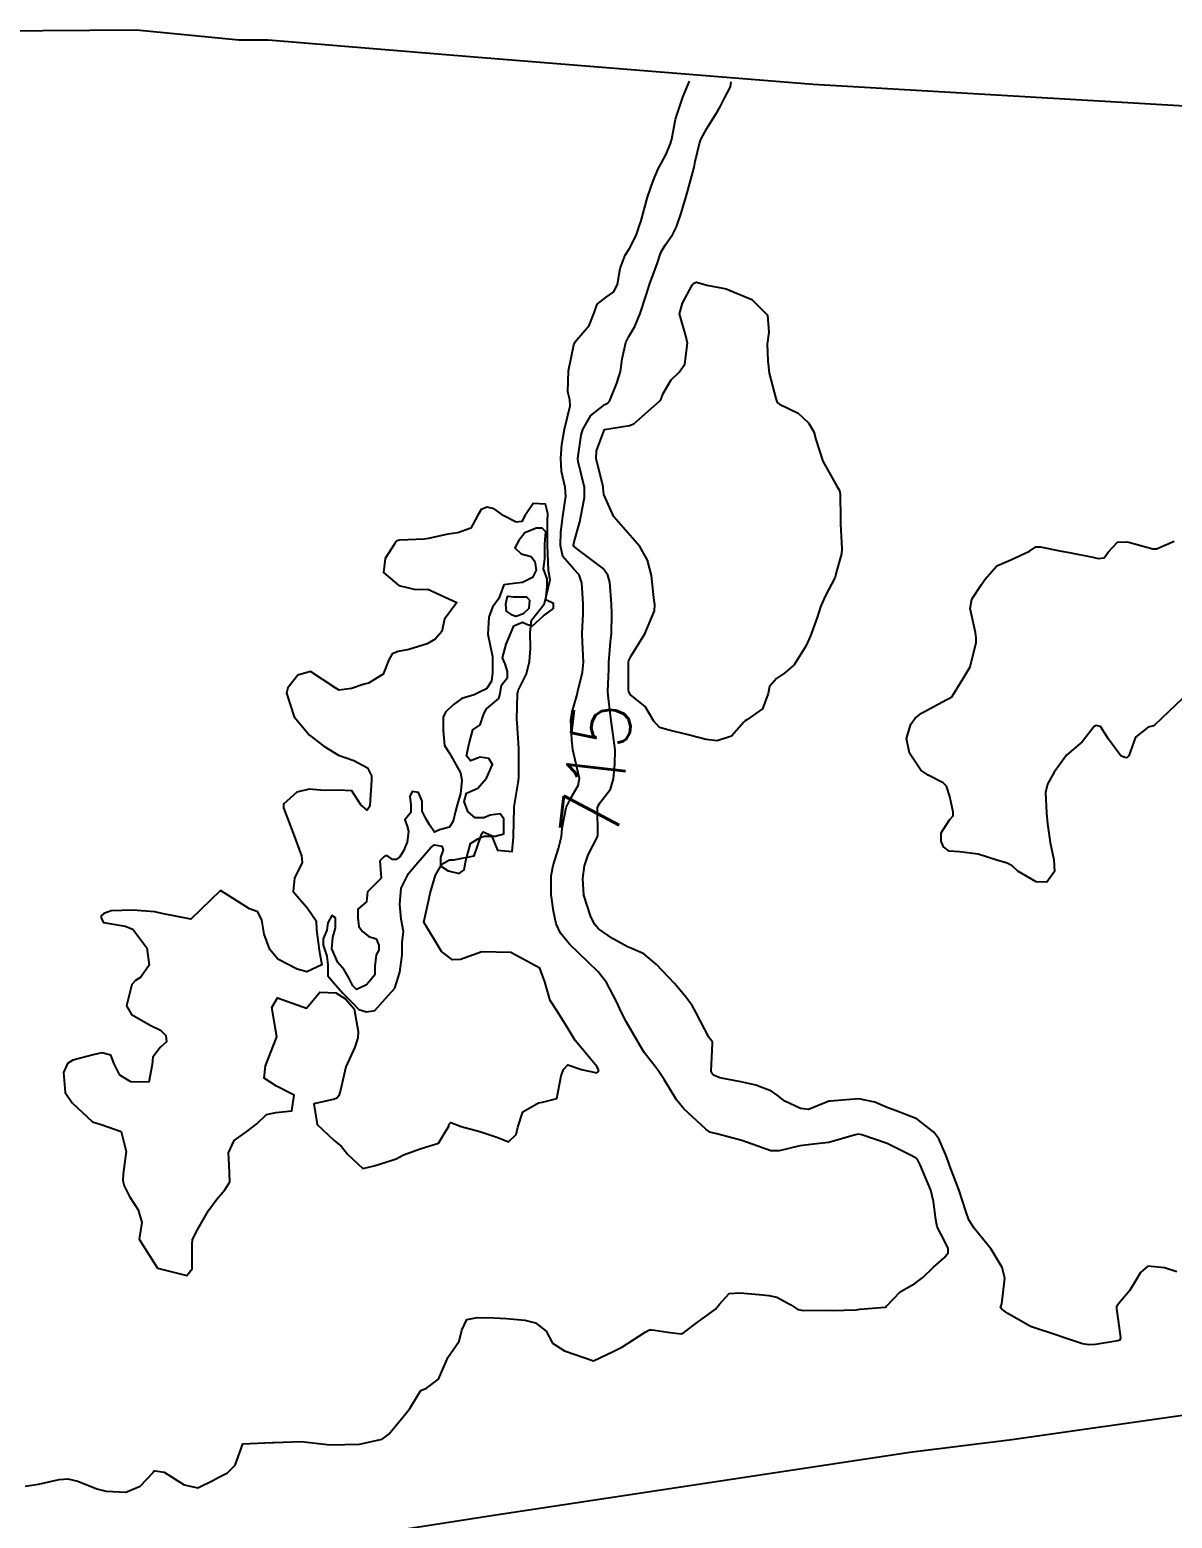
# Model space of a CAD drawing. Header units: metres. Extents: x 307586 to 320046, y 7427249 to 7434250.
# Drawn here: x 310964.7 to 311043.2, y 7432843.6 to 7432945.8 of the extents above; entities that cross this region are included whole.
import ezdxf
from ezdxf.enums import TextEntityAlignment as Align

# ---------------------------------------------------------------- set-up
doc = ezdxf.new("R2010")
doc.units = ezdxf.units.M
doc.header["$MEASUREMENT"] = 0
for name, color, linetype in [('Area', 45, 'Continuous'), ('Cotas', 45, 'Continuous'), ('Curvas de Nivel 1m', 11, 'Continuous'), ('Curvas de Nivel 5m', 15, 'Continuous'), ('Hidrografia', 140, 'Continuous'), ('Vias Primárias', 230, 'Continuous')]:
    doc.layers.add(name, color=color, linetype=linetype)
doc.styles.add('Style-STANDARD', font='STANDARD.shx')

msp = doc.modelspace()

# ---------------------------------------------------------------- linework, layer by layer
at = {"layer": 'Area'}
msp.add_polyline3d([(310962.37, 7432945.76, 714.2), (310972.02, 7432945.84, 713.91), (310979.06, 7432945.15, 737.12), (310981.08, 7432945.16, 713.82), (310995.21, 7432943.98, 714.11), (311018.51, 7432942.1, 715.55), (311046.4, 7432940.47, 720.03), (311050.57, 7432940.64, 716.56), (311051.94, 7432940.61, 716.23), (311065.48, 7432941.45, 717.92), (311078.04, 7432941.87, 715.5), (311088.78, 7432942.7, 715.43), (311100.33, 7432942.29, 715.27), (311110.41, 7432942.83, 716.7), (311125.47, 7432944.55, 735.49), (311133.17, 7432944.97, 714.98), (311138.34, 7432945.05, 717.55), (311149.25, 7432945.37, 717.48)], dxfattribs=at)
at = {"layer": 'Curvas de Nivel 1m', "flags": 128}
for points, elevation in [([(310964.38, 7432845.76), (310965.3, 7432845.89), (310966.72, 7432846.22), (310967.31, 7432846.26), (310968.01, 7432846.09), (310969.3, 7432845.57), (310969.95, 7432845.42), (310971.3, 7432845.34), (310972.29, 7432845.75), (310973.19, 7432846.73), (310973.25, 7432846.8), (310973.31, 7432846.81), (310973.93, 7432846.72), (310975.3, 7432845.84), (310976.24, 7432845.64), (310977.31, 7432846.16), (310977.64, 7432846.35), (310978.28, 7432846.67), (310978.8, 7432847.19), (310979.34, 7432848.66), (310981.34, 7432848.75), (310981.48, 7432848.76), (310983.34, 7432848.82), (310985.34, 7432848.59), (310987.34, 7432848.65), (310988.9, 7432848.99), (310989.35, 7432849.33), (310990.35, 7432850.53), (310990.8, 7432851.09), (310991.39, 7432852.08), (310991.56, 7432852.34), (310991.94, 7432852.5), (310992.78, 7432853.11), (310993.37, 7432854.49), (310993.38, 7432854.52), (310993.41, 7432854.61), (310994.19, 7432855.71), (310994.38, 7432856.48), (310994.72, 7432857.2), (310995.45, 7432857.35), (310996.57, 7432857.33), (310997.45, 7432857.27), (310998.7, 7432857.17), (310999.44, 7432856.98), (311000.16, 7432856.41), (311000.6, 7432855.58), (311001.42, 7432855.05), (311003.41, 7432854.37), (311004.77, 7432855), (311005.42, 7432855.34), (311006.96, 7432856.33), (311007.26, 7432856.49), (311007.44, 7432856.5), (311008.69, 7432856.31), (311009.43, 7432856.23), (311009.61, 7432856.3), (311010.64, 7432857.08), (311011.45, 7432857.67), (311011.79, 7432857.93), (311012.06, 7432858.26), (311012.74, 7432858.99), (311013.47, 7432859.04), (311014.79, 7432858.92), (311015.47, 7432858.86), (311016, 7432858.75), (311016.98, 7432858.21), (311017.46, 7432857.9), (311017.83, 7432857.82), (311019.46, 7432857.84), (311019.8, 7432857.83), (311021.46, 7432857.88), (311021.7, 7432857.91), (311023.46, 7432858.06), (311023.51, 7432858.08), (311023.55, 7432858.13), (311024.49, 7432859.11), (311025.48, 7432859.68), (311026.03, 7432860.1), (311026.77, 7432860.81), (311027.5, 7432861.44), (311027.78, 7432861.8), (311027.77, 7432862.08), (311027.52, 7432862.62), (311027.02, 7432863.58), (311026.94, 7432864.09), (311026.78, 7432865.33), (311026.59, 7432866.09), (311025.85, 7432867.84), (311025.72, 7432868.11), (311025.68, 7432868.2), (311025.58, 7432868.29), (311025.2, 7432868.5), (311023.59, 7432869.31), (311021.84, 7432869.91), (311021.6, 7432869.94), (311021.32, 7432869.87), (311019.59, 7432869.37), (311018.53, 7432869.26), (311017.59, 7432869.15), (311016.18, 7432868.81), (311015.59, 7432868.81), (311014.7, 7432869.13), (311013.6, 7432869.51), (311011.89, 7432869.98), (311011.6, 7432870.03), (311011.41, 7432870.08), (311011.14, 7432870.28), (311009.62, 7432871.69), (311009.12, 7432872.31), (311008.26, 7432873.7), (311007.87, 7432874.32), (311007.66, 7432874.59), (311006.9, 7432875.56), (311006.45, 7432876.34), (311005.69, 7432877.64), (311005.31, 7432878.35), (311005, 7432879.07), (311004.32, 7432880.36), (311003.73, 7432881.1), (311002.4, 7432882.38), (311001.76, 7432883.01), (311001.14, 7432883.77), (311000.86, 7432884.4), (311000.66, 7432885.28), (311000.5, 7432886.41), (311000.52, 7432887.7), (311000.65, 7432888.41), (311001.01, 7432889.57), (311001.21, 7432890.4), (311001.27, 7432890.98), (311001.54, 7432892.39), (311001.88, 7432893.09), (311002.37, 7432893.9), (311002.46, 7432894.38), (311002.03, 7432896.27), (311002, 7432896.39), (311001.92, 7432897.03), (311001.85, 7432898.39), (311001.95, 7432898.98), (311002.28, 7432900.07), (311002.35, 7432900.39), (311002.67, 7432901.69), (311002.74, 7432902.38), (311002.66, 7432903.73), (311002.65, 7432904.38), (311002.71, 7432905.7), (311002.7, 7432906.38), (311002.61, 7432907.83), (311002.43, 7432908.39), (311002.07, 7432908.78), (311001.31, 7432909.64), (311001.15, 7432910.4), (311001.18, 7432911.32), (311001.31, 7432912.4), (311001.52, 7432913.79), (311001.48, 7432914.4), (311001.23, 7432915.49), (311001.18, 7432916.4), (311001.24, 7432917.33), (311001.43, 7432918.4), (311001.81, 7432920), (311001.8, 7432920.4), (311001.66, 7432920.95), (311001.69, 7432922.4), (311002.06, 7432924.2), (311002.15, 7432924.39), (311002.25, 7432924.51), (311003.12, 7432925.52), (311003.46, 7432926.38), (311003.68, 7432926.98), (311004.29, 7432927.46), (311004.82, 7432927.84), (311005.07, 7432928.36), (311005.24, 7432929.44), (311005.6, 7432930.36), (311005.88, 7432930.8), (311006.34, 7432931.71), (311006.51, 7432932.19), (311006.56, 7432932.35), (311006.66, 7432932.65), (311007.12, 7432934.34), (311007.52, 7432935.47), (311007.88, 7432936.33), (311008.06, 7432936.66), (311008.41, 7432937.29), (311008.71, 7432938.02), (311008.79, 7432938.32), (311009.06, 7432939.69), (311009.25, 7432940.31), (311009.55, 7432941.22), (311010.01, 7432942.3)], 714), ([(311043.86, 7432899.89), (311041.94, 7432898.05), (311041.87, 7432898), (311041.52, 7432897.92), (311040.64, 7432897.23), (311040.19, 7432895.94), (311040.04, 7432895.81), (311039.91, 7432895.82), (311039.64, 7432895.94), (311038.8, 7432897.09), (311038.25, 7432897.96), (311037.94, 7432898.03), (311037.81, 7432897.96), (311036.99, 7432896.91), (311035.91, 7432895.99), (311035.06, 7432894.83), (311034.59, 7432894), (311034.46, 7432893.43), (311034.52, 7432892), (311034.59, 7432891.27), (311034.78, 7432890), (311035.04, 7432888.79), (311035.07, 7432888), (311034.55, 7432887.26), (311033.81, 7432887.29), (311032.56, 7432888.03), (311032.18, 7432888.39), (311031.83, 7432888.56), (311031.11, 7432888.77), (311029.83, 7432889.19), (311028.56, 7432889.35), (311027.84, 7432889.4), (311027.45, 7432889.7), (311027.3, 7432890.09), (311027.29, 7432890.65), (311027.86, 7432891.54), (311028.12, 7432891.82), (311028.12, 7432892.08), (311027.88, 7432893.15), (311027.66, 7432893.85), (311027.44, 7432894.09), (311026.4, 7432894.61), (311025.9, 7432894.97), (311025.11, 7432896.12), (311024.92, 7432897.13), (311025.21, 7432898.12), (311025.52, 7432898.54), (311025.95, 7432898.87), (311027.69, 7432899.82), (311027.96, 7432899.96), (311028.03, 7432900.01), (311028.07, 7432900.08), (311028.8, 7432901.26), (311029.29, 7432902.07), (311029.69, 7432903.74), (311029.71, 7432904.06), (311029.65, 7432904.43), (311029.29, 7432906.07), (311029.4, 7432906.71), (311030.06, 7432907.71), (311030.2, 7432907.92), (311030.29, 7432908.06), (311031.12, 7432909), (311032.08, 7432909.42), (311033.37, 7432910.02), (311033.79, 7432910.31), (311034.09, 7432910.31), (311035.56, 7432910), (311036.08, 7432909.91), (311037.71, 7432909.59), (311038.08, 7432909.5), (311038.49, 7432909.55), (311038.77, 7432909.95), (311039.41, 7432910.63), (311040.09, 7432910.65), (311041.83, 7432910.18), (311042.09, 7432910.17), (311043.3, 7432910.7)], 716)]:
    msp.add_lwpolyline(points, dxfattribs=dict(at, elevation=elevation))
for points, elevation in [([(311010.3, 7432928.43), (311010.5, 7432928.49), (311011.19, 7432928.29), (311012.3, 7432928.08), (311012.54, 7432928.03), (311014.29, 7432927.31), (311015.36, 7432926.24), (311015.45, 7432925.05), (311015.35, 7432924.24), (311015.4, 7432923.08), (311015.49, 7432922.24), (311015.94, 7432920.5), (311016.04, 7432920.23), (311016.2, 7432920.12), (311017.48, 7432919.5), (311018.19, 7432918.84), (311018.54, 7432918.2), (311018.69, 7432917.68), (311019.16, 7432916.19), (311020.14, 7432914.47), (311020.31, 7432914.18), (311020.37, 7432913.94), (311020.38, 7432912.18), (311020.39, 7432911.89), (311020.47, 7432910.18), (311020.44, 7432909.82), (311020.07, 7432908.45), (311020.02, 7432908.23), (311020, 7432908.18), (311019.32, 7432906.91), (311019.01, 7432906.19), (311018.77, 7432905.45), (311018.32, 7432904.2), (311018.23, 7432903.98), (311018.01, 7432903.49), (311017.19, 7432902.21), (311016.56, 7432901.64), (311015.98, 7432901.26), (311015.51, 7432900.7), (311015.42, 7432900.24), (311015.02, 7432899.17), (311013.94, 7432898.42), (311013.84, 7432898.36), (311013.74, 7432898.25), (311012.9, 7432897.29), (311011.92, 7432896.97), (311011.15, 7432897.06), (311009.93, 7432897.4), (311008.52, 7432897.73), (311007.94, 7432897.9), (311007.57, 7432898.33), (311006.96, 7432899.34), (311005.96, 7432900.14), (311005.85, 7432900.35), (311005.83, 7432900.48), (311005.82, 7432902.35), (311005.84, 7432902.5), (311006, 7432902.81), (311006.95, 7432904.34), (311007.61, 7432905.91), (311007.64, 7432906.33), (311007.57, 7432906.8), (311007.41, 7432908.33), (311007.13, 7432909.39), (311006.59, 7432910.34), (311006.09, 7432910.91), (311004.81, 7432912.36), (311004.13, 7432913.91), (311004.09, 7432914.37), (311004.08, 7432914.43), (311003.61, 7432916.38), (311003.63, 7432916.9), (311004.17, 7432918.37), (311005.9, 7432918.64), (311006.19, 7432918.76), (311007.95, 7432920.32), (311008.06, 7432920.47), (311008.21, 7432920.85), (311008.76, 7432921.78), (311009.29, 7432922.31), (311009.69, 7432922.86), (311009.88, 7432924.3), (311009.75, 7432924.81), (311009.33, 7432926.31), (311009.54, 7432927.05), (311010.19, 7432928.3), (311010.24, 7432928.36)], 716), ([(311000.29, 7432912.59), (311000.12, 7432913.23), (310999.27, 7432913.28), (310998.7, 7432912.43), (310998.49, 7432912.06), (310998.11, 7432912.01), (310997.26, 7432912.45), (310996.59, 7432912.93), (310996.12, 7432913.03), (310995.71, 7432912.88), (310995.48, 7432912.48), (310994.99, 7432911.59), (310994.09, 7432911.27), (310993.41, 7432911.18), (310992.09, 7432910.87), (310991.78, 7432910.83), (310990.09, 7432910.76), (310989.92, 7432910.71), (310989.77, 7432910.54), (310989.12, 7432909.5), (310988.99, 7432908.55), (310990.05, 7432907.65), (310991.19, 7432907.38), (310992.05, 7432907.4), (310994.03, 7432906.49), (310993.19, 7432905.33), (310993.01, 7432904.5), (310992.55, 7432903.96), (310992, 7432903.65), (310990.73, 7432903.26), (310990, 7432903.12), (310989.59, 7432902.95), (310989.35, 7432902.55), (310988.98, 7432901.55), (310987.97, 7432900.93), (310987.67, 7432900.87), (310986.8, 7432900.58), (310985.96, 7432900.45), (310985.73, 7432900.59), (310983.98, 7432901.75), (310983.1, 7432901.49), (310982.42, 7432900.63), (310982.33, 7432900.25), (310982.87, 7432898.62), (310983.92, 7432897.37), (310984.9, 7432896.6), (310985.91, 7432895.98), (310986.96, 7432895.63), (310987.9, 7432895.13), (310988.16, 7432894.56), (310988.16, 7432894.28), (310988.05, 7432892.56), (310988.02, 7432892.41), (310987.87, 7432892.22), (310987.44, 7432892.57), (310986.83, 7432893.53), (310985.88, 7432893.59), (310984.93, 7432893.56), (310983.88, 7432893.65), (310983.05, 7432893.45), (310982.13, 7432892.63), (310982.12, 7432892.38), (310982.79, 7432890.62), (310983.37, 7432889.07), (310983.4, 7432888.61), (310982.88, 7432887.54), (310982.78, 7432886.62), (310983.78, 7432885.47), (310984.37, 7432884.6), (310984.39, 7432883.98), (310984.58, 7432882.6), (310984.76, 7432881.58), (310983.73, 7432881.1), (310983.07, 7432881.28), (310981.74, 7432881.97), (310981.18, 7432882.64), (310980.8, 7432883.68), (310980.64, 7432884.65), (310980.36, 7432885.23), (310979.78, 7432885.44), (310977.79, 7432886.68), (310975.77, 7432884.71), (310973.78, 7432885.12), (310973.29, 7432885.22), (310971.78, 7432885.33), (310970.29, 7432885.29), (310969.78, 7432885.11), (310969.61, 7432884.95), (310969.6, 7432884.78), (310969.77, 7432884.49), (310971.25, 7432884.24), (310971.77, 7432884.04), (310972.75, 7432882.74), (310972.9, 7432881.57), (310972.33, 7432880.74), (310971.96, 7432880.51), (310971.72, 7432880.23), (310971.35, 7432878.76), (310971.69, 7432878.16), (310973.01, 7432877.41), (310973.68, 7432877.09), (310974.05, 7432876.73), (310974.1, 7432876.3), (310973.66, 7432875.91), (310973.15, 7432875.24), (310973.11, 7432874.74), (310972.87, 7432873.51), (310971.64, 7432873.55), (310970.89, 7432874), (310970.5, 7432874.77), (310970.26, 7432875.37), (310969.66, 7432875.53), (310969.05, 7432875.4), (310967.66, 7432875.03), (310967.29, 7432874.81), (310967.02, 7432874.18), (310967.13, 7432872.81), (310967.62, 7432872.11), (310969.01, 7432870.79), (310969.6, 7432870.61), (310970.98, 7432870.14), (310971.31, 7432868.75), (310971.11, 7432867.21), (310971.1, 7432866.76), (310971.18, 7432866.39), (310971.54, 7432865.66), (310972.15, 7432864.74), (310972.39, 7432863.88), (310972.22, 7432862.74), (310973.48, 7432860.73), (310975.48, 7432860.24), (310975.86, 7432860.7), (310975.85, 7432862.37), (310975.88, 7432862.7), (310976.24, 7432863.42), (310976.98, 7432864.69), (310977.54, 7432865.49), (310978.1, 7432866.12), (310978.44, 7432866.67), (310978.4, 7432867.84), (310978.34, 7432868.67), (310978.74, 7432869.52), (310979.6, 7432870.13), (310980.29, 7432870.65), (310980.96, 7432871.29), (310981.61, 7432871.43), (310982.69, 7432871.55), (310982.87, 7432872.62), (310981.64, 7432873.24), (310980.8, 7432873.8), (310980.89, 7432874.64), (310981.67, 7432876.63), (310981.32, 7432878.64), (310981.71, 7432879.32), (310983.7, 7432878.61), (310984.61, 7432879.7), (310985.71, 7432879.65), (310986.38, 7432879.25), (310986.97, 7432878.57), (310987.25, 7432877), (310987.22, 7432876.57), (310987.02, 7432875.92), (310986.41, 7432874.58), (310986.03, 7432872.97), (310985.92, 7432872.59), (310985.79, 7432872.43), (310985.63, 7432872.36), (310984.21, 7432872.02), (310984.44, 7432870.6), (310985.59, 7432869.54), (310986.1, 7432869.1), (310986.52, 7432868.58), (310987.57, 7432867.58), (310988.36, 7432867.76), (310989.58, 7432868.17), (310989.87, 7432868.25), (310990.37, 7432868.53), (310991.59, 7432868.95), (310992.77, 7432869.32), (310993.47, 7432870.49), (310993.49, 7432870.6), (310993.61, 7432870.74), (310994.32, 7432870.48), (310995.6, 7432870.14), (310996.85, 7432869.71), (310997.59, 7432869.41), (310998.11, 7432869.92), (310998.21, 7432870.43), (310998.56, 7432871.49), (310999.63, 7432872.09), (310999.91, 7432872.14), (311000.9, 7432872.4), (311001.2, 7432873.95), (311001.36, 7432874.39), (311001.66, 7432874.72), (311002.6, 7432874.38), (311003.65, 7432874.15), (311003.77, 7432874.26), (311003.75, 7432874.37), (311003.66, 7432874.58), (311002.15, 7432876.39), (311001.68, 7432877.19), (311000.93, 7432878.4), (311000.43, 7432879.13), (311000.07, 7432880.41), (310999.74, 7432881.35), (310997.75, 7432882.44), (310995.75, 7432882.47), (310994.28, 7432881.95), (310993.74, 7432881.92), (310992.97, 7432882.5), (310991.77, 7432884.51), (310992.12, 7432886.17), (310992.21, 7432886.51), (310992.57, 7432887.75), (310993, 7432888.5), (310993.53, 7432888.79), (310993.83, 7432888.8), (310995.22, 7432889.08), (310995.7, 7432890.47), (310995.73, 7432890.59), (310995.85, 7432890.72), (310996.42, 7432890.46), (310996.83, 7432889.46), (310997.83, 7432889.38), (310997.92, 7432890.36), (310997.92, 7432890.44), (310997.96, 7432892.35), (310997.97, 7432892.44), (310998.24, 7432894.09), (310998.28, 7432894.44), (310998.3, 7432896.05), (310998.29, 7432896.44), (310998.17, 7432898.21), (310998.16, 7432898.44), (310998.19, 7432900.21), (310998.24, 7432900.44), (310998.82, 7432901.59), (310999.03, 7432902.43), (310999.1, 7432903.33), (310999.06, 7432904.43), (310999.17, 7432905.28), (311000.03, 7432906.36), (311000.06, 7432906.42), (311000.45, 7432908.03), (311000.38, 7432908.42), (311000.33, 7432908.68), (311000.25, 7432910.42), (311000.26, 7432912.26), (311000.28, 7432912.42)], 713)]:
    msp.add_lwpolyline(points, close=True, dxfattribs=dict(at, elevation=elevation))
at = {"layer": 'Curvas de Nivel 5m', "elevation": 715, "flags": 128}
msp.add_lwpolyline([(311043.49, 7432860.48), (311042.64, 7432860.76), (311041.5, 7432860.88), (311040.98, 7432860.44), (311040.69, 7432859.93), (311040.24, 7432859.17), (311039.47, 7432858.29), (311039.33, 7432858.07), (311039.33, 7432857.94), (311039.45, 7432857.13), (311039.61, 7432855.94), (311039.57, 7432855.8), (311039.43, 7432855.75), (311037.9, 7432855.49), (311037.43, 7432855.46), (311037.01, 7432855.54), (311035.64, 7432855.99), (311035.43, 7432856.07), (311035.32, 7432856.11), (311033.44, 7432856.73), (311031.87, 7432857.62), (311031.46, 7432857.91), (311031.38, 7432858.04), (311031.4, 7432858.11), (311031.47, 7432858.28), (311031.66, 7432860.04), (311031.49, 7432860.78), (311030.73, 7432862.05), (311029.53, 7432863.52), (311029.2, 7432864.06), (311029.01, 7432864.59), (311028.53, 7432866.07), (311027.9, 7432867.75), (311027.77, 7432868.08), (311027.59, 7432868.58), (311027.13, 7432869.62), (311026.8, 7432870.09), (311025.62, 7432871.01), (311024.2, 7432871.54), (311023.63, 7432871.75), (311022.73, 7432872.14), (311021.64, 7432872.38), (311019.67, 7432872.21), (311019.63, 7432872.21), (311019.6, 7432872.21), (311019.53, 7432872.18), (311018.18, 7432871.64), (311017.63, 7432871.71), (311016.57, 7432872.22), (311016.03, 7432872.62), (311015.64, 7432872.9), (311014.57, 7432873.32), (311013.65, 7432873.53), (311012.1, 7432873.81), (311011.65, 7432874), (311011.53, 7432874.15), (311011.49, 7432874.27), (311011.6, 7432876.2), (311011.59, 7432876.27), (311011.34, 7432876.62), (311010.46, 7432878.29), (311010.19, 7432878.78), (311009.71, 7432879.44), (311008.99, 7432880.31), (311007.74, 7432881.61), (311006.88, 7432882.33), (311006.1, 7432882.69), (311005.76, 7432882.83), (311004.73, 7432883.39), (311003.77, 7432884.06), (311003.49, 7432884.37), (311003.21, 7432884.95), (311002.75, 7432886.38), (311002.68, 7432887.51), (311002.8, 7432888.38), (311003.06, 7432889.15), (311003.69, 7432890.37), (311003.72, 7432890.49), (311003.69, 7432892.37), (311003.73, 7432892.51), (311003.88, 7432892.73), (311004.59, 7432893.66), (311004.79, 7432894.36), (311004.88, 7432895.38), (311004.9, 7432896.36), (311004.75, 7432897.55), (311004.63, 7432898.36), (311004.45, 7432899.88), (311004.41, 7432900.37), (311004.46, 7432901.89), (311004.48, 7432902.37), (311004.58, 7432903.79), (311004.65, 7432904.36), (311004.68, 7432905.71), (311004.65, 7432906.36), (311004.55, 7432907.87), (311004.41, 7432908.37), (311004.07, 7432908.81), (311002.33, 7432910.13), (311002.08, 7432910.32), (311002.05, 7432910.36), (311002.04, 7432910.39), (311002.05, 7432910.43), (311002.09, 7432910.65), (311002.47, 7432912.02), (311002.54, 7432912.39), (311002.81, 7432913.7), (311002.8, 7432914.38), (311002.36, 7432916.18), (311002.34, 7432916.39), (311002.57, 7432917.99), (311002.68, 7432918.38), (311003.24, 7432919.33), (311004.2, 7432920.1), (311004.38, 7432920.19), (311004.53, 7432920.37), (311005.03, 7432921.55), (311005.27, 7432922.36), (311005.38, 7432923.22), (311005.63, 7432924.36), (311005.85, 7432924.76), (311006.26, 7432925.46), (311006.63, 7432926.34), (311007.04, 7432927.6), (311007.26, 7432928.34), (311007.81, 7432929.82), (311007.98, 7432930.33), (311008.07, 7432930.58), (311008.33, 7432931.04), (311008.86, 7432931.8), (311009.12, 7432932.31), (311009.43, 7432933.24), (311009.75, 7432934.31), (311009.89, 7432934.79), (311010.31, 7432936.3), (311010.32, 7432936.37), (311010.4, 7432936.79), (311010.69, 7432938.03), (311010.78, 7432938.29), (311011.19, 7432939.05), (311011.96, 7432940.28), (311012.13, 7432940.6), (311012.46, 7432941.24), (311012.82, 7432941.92), (311012.87, 7432942.27)], dxfattribs=at)
at = {"layer": 'Hidrografia'}
for points in [[(310988.75, 7432888.72), (310988.84, 7432887.53), (310988.84, 7432887.53), (310987.9, 7432886.59), (310987.82, 7432885.91), (310987.22, 7432885.4), (310987.22, 7432884.81), (310987.31, 7432884.21), (310987.56, 7432883.87), (310987.99, 7432883.53), (310988.5, 7432883.36), (310988.67, 7432882.94), (310988.67, 7432882.6), (310988.5, 7432882.26), (310988.41, 7432881.5), (310988.41, 7432880.9), (310987.99, 7432880.39), (310987.82, 7432880.22), (310987.14, 7432879.88), (310986.88, 7432880.14), (310986.63, 7432880.65), (310986.29, 7432881.24), (310985.86, 7432881.75), (310985.44, 7432882.68), (310985.52, 7432883.45), (310985.69, 7432884.13), (310985.69, 7432884.81), (310985.44, 7432884.98), (310985.18, 7432884.47), (310985.1, 7432883.96), (310984.84, 7432883.36), (310984.84, 7432882.94), (310985.1, 7432882.17), (310985.18, 7432881.58), (310985.18, 7432880.82), (310985.69, 7432880.22), (310986.2, 7432879.63), (310986.8, 7432879.03), (310987.31, 7432878.52), (310987.82, 7432878.35), (310988.41, 7432878.44), (310988.92, 7432879.03), (310989.77, 7432879.97), (310990.11, 7432881.07), (310990.28, 7432882.26), (310990.28, 7432883.11), (310990.37, 7432883.87), (310990.2, 7432884.72), (310990.11, 7432885.74), (310990.2, 7432886.85), (310990.71, 7432887.87), (310991.22, 7432888.46), (310991.81, 7432889.14), (310992.24, 7432889.65), (310992.49, 7432889.82), (310993, 7432889.74), (310993.09, 7432889.48), (310992.92, 7432888.97), (310992.92, 7432888.38), (310993.43, 7432888.04), (310994.19, 7432887.87), (310994.53, 7432888.12), (310994.62, 7432888.63), (310994.96, 7432889.91), (310995.47, 7432890.25), (310995.89, 7432890.42), (310996.66, 7432890.42), (310997.26, 7432890.59), (310997.26, 7432890.93), (310997.26, 7432891.61), (310997, 7432891.95), (310996.32, 7432891.86), (310995.89, 7432891.69), (310995.3, 7432891.69), (310994.79, 7432892.12), (310994.53, 7432892.8), (310994.7, 7432893.39), (310995.47, 7432893.73), (310996.06, 7432894.41), (310996.49, 7432895.35), (310996.23, 7432895.77), (310995.64, 7432895.86), (310994.96, 7432895.6), (310994.7, 7432895.94), (310994.87, 7432896.79), (310995.13, 7432897.73), (310995.64, 7432898.07), (310995.89, 7432898.83), (310996.06, 7432899.17), (310996.92, 7432899.88), (310997, 7432900.22), (310997.09, 7432900.81), (310997.51, 7432901.32), (310997.51, 7432901.75), (310997.34, 7432902.26), (310997.17, 7432902.68), (310997.43, 7432903.62), (310997.68, 7432904.21), (310997.94, 7432904.89), (310998.54, 7432905.14), (310998.88, 7432904.97), (310999.22, 7432904.89), (310999.98, 7432905.57), (311000.66, 7432906.08), (311000.66, 7432906.42), (311000.15, 7432906.67), (311000.24, 7432907.61), (311000.24, 7432908.12), (310999.98, 7432908.8), (311000.07, 7432909.48), (311000.07, 7432909.9), (311000.07, 7432910.5), (311000.15, 7432911.35), (310999.9, 7432911.6), (310999.47, 7432911.6), (310998.71, 7432911.26), (310998.28, 7432910.75), (310998.02, 7432910.24), (310998.45, 7432909.82), (310999.13, 7432909.65), (310999.39, 7432909.31), (310999.47, 7432908.71), (310999.22, 7432908.2), (310998.54, 7432907.86), (310997.94, 7432907.78), (310997.26, 7432907.69), (310997, 7432907.01), (310996.92, 7432906.76), (310996.49, 7432906.16), (310996.24, 7432905.48), (310996.15, 7432904.3), (310996.32, 7432903.53), (310996.49, 7432902.77), (310996.49, 7432901.66), (310996.41, 7432901.07), (310996.07, 7432900.56), (310995.73, 7432900.39), (310995.22, 7432900.13), (310994.37, 7432899.88), (310993.77, 7432899.45), (310993.26, 7432898.94), (310993.09, 7432898.6), (310993.09, 7432897.67), (310993.18, 7432896.65), (310993.52, 7432896.14), (310994.28, 7432894.78), (310994.37, 7432894.27), (310994.28, 7432893.33), (310994.11, 7432892.74), (310993.94, 7432892.14), (310993.77, 7432891.46), (310993.52, 7432891.04), (310992.84, 7432890.87), (310992.5, 7432890.7), (310992.16, 7432891.21), (310991.9, 7432891.63), (310991.65, 7432892.14), (310991.65, 7432892.82), (310991.39, 7432893.42), (310990.97, 7432893.5), (310990.8, 7432893.16), (310990.88, 7432892.57), (310990.88, 7432892.06), (310990.46, 7432891.55), (310990.63, 7432891.12), (310990.71, 7432890.78), (310990.63, 7432890.02), (310990.37, 7432889.42), (310990.12, 7432889), (310989.86, 7432888.83), (310989.61, 7432888.83), (310989.27, 7432889.08), (310989.1, 7432889.08), (310989.01, 7432889), (310988.93, 7432888.91)], [(310997.49, 7432906.9), (310997.38, 7432906.36), (310997.43, 7432905.88), (310997.76, 7432905.66), (310998.08, 7432905.55), (310998.62, 7432905.72), (310998.99, 7432906.09), (310999.05, 7432906.63), (310998.83, 7432906.84), (310998.35, 7432906.84), (310997.92, 7432906.84), (310997.59, 7432906.9)]]:
    msp.add_lwpolyline(points, close=True, dxfattribs=at)
at = {"layer": 'Vias Primárias'}
msp.add_lwpolyline([(311160.54, 7432867.4), (311156.71, 7432866.84), (311122.67, 7432862.12), (311082.4, 7432856.11), (311032.14, 7432848.93), (311025.15, 7432848.06), (310996.41, 7432843.72), (310965.03, 7432838.81), (310926.62, 7432832.66)], dxfattribs=at)

# ---------------------------------------------------------------- texts
at = {"layer": 'Cotas', "style": 'Style-STANDARD'}
msp.add_text('715', height=4, rotation=83.3344, dxfattribs=at).set_placement((311003.6, 7432894.97, 715), align=Align.MIDDLE_CENTER)

doc.saveas('drawing.dxf')
